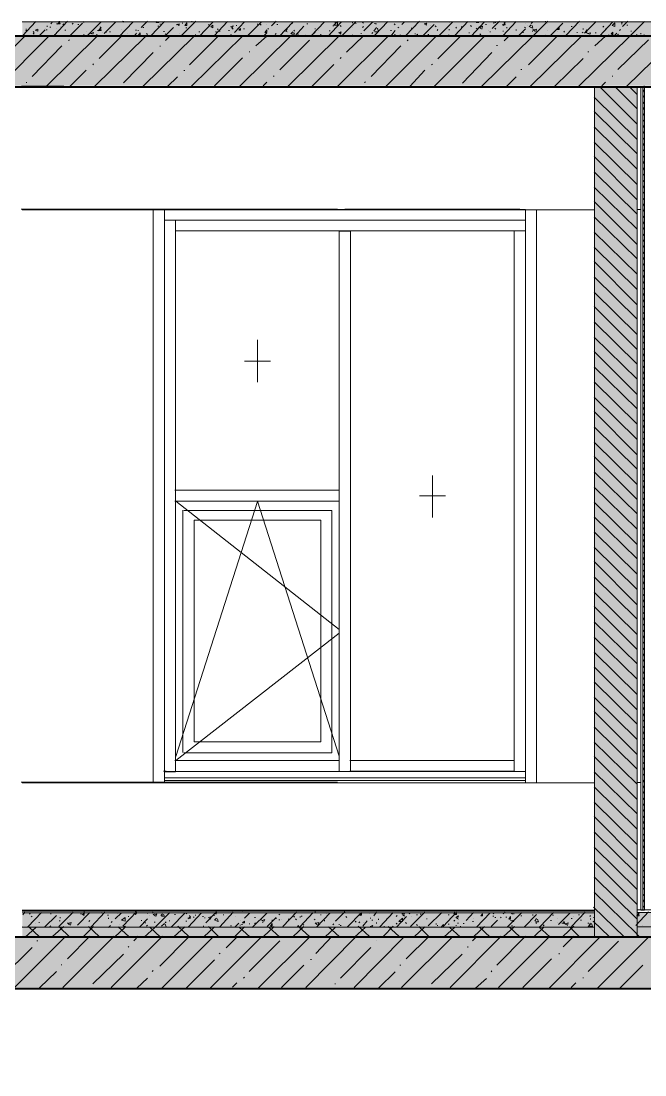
# Model space of a CAD drawing. Header units: millimetres. Extents: x -135211 to 49383, y -8033 to 228499.
# Drawn here: x -17697 to -14757, y 6062 to 11030 of the extents above; entities that cross this region are included whole.
import ezdxf

# ---------------------------------------------------------------- set-up
doc = ezdxf.new("R2010")
doc.units = ezdxf.units.MM
doc.layers.add('PDF _Геометрия', color=7, linetype='Continuous', true_color=0x1d1d1d)
doc.layers.add('PDF _Сплошная заливка', color=7, linetype='Continuous', true_color=0xffffff)

msp = doc.modelspace()

# ---------------------------------------------------------------- hatches: boundary and pattern name
at = {"layer": 'PDF _Сплошная заливка', "transparency": 33554559}
h = msp.add_hatch(color=256, dxfattribs=at)
h.paths.add_polyline_path([(-93497.2, 10725.5), (-93497.2, 10959.8), (-103545.3, 10959.8), (-103545.3, 10725.5)])
h.paths.add_polyline_path([(-5796.5, 10725.5), (-5796.5, 10959.8), (-26352.2, 10959.8), (-26352.2, 10725.5)])
h.paths.add_polyline_path([(-26398.8, 10725.5), (-26398.8, 10959.8), (-26648.6, 10959.8), (-26648.6, 10725.5)])
h.paths.add_polyline_path([(-77398.8, 10725.5), (-77398.8, 10959.8), (-79968.3, 10959.8), (-79968.3, 10725.5)])
h = msp.add_hatch(color=256, dxfattribs=at)
h.paths.add_polyline_path([(-90915, 6475.5), (-90915, 6713.8), (-103545.3, 6713.8), (-103545.3, 6475.5)])
h.paths.add_polyline_path([(-5796.5, 6475.5), (-5796.5, 6713.8), (-26352.2, 6713.8), (-26352.2, 6475.5)])
h.paths.add_polyline_path([(-26398.8, 6475.5), (-26398.8, 6713.8), (-50899.8, 6713.8), (-50899.8, 6475.5)])
h.paths.add_polyline_path([(-50950.6, 6475.5), (-50950.6, 6713.8), (-77648.6, 6713.8), (-77648.6, 6475.5)])
h.paths.add_polyline_path([(-79718.6, 6475.5), (-79718.6, 6713.8), (-80167.3, 6713.8), (-80167.3, 6475.5)])
h.paths.add_polyline_path([(-80366.2, 6475.5), (-80366.2, 6713.8), (-82698.6, 6713.8), (-82698.6, 6475.5)])
h.paths.add_polyline_path([(-82897.6, 6475.5), (-82897.6, 6713.8), (-83397.1, 6713.8), (-83397.1, 6475.5)])

# ---------------------------------------------------------------- linework, layer by layer
at = {"layer": 'PDF _Геометрия', "color": 7, "lineweight": 9}
for points in [[(-17691.7, 10958.2), (-8844.4, 10958.2), (-8844.4, 14920.6), (-11841.3, 14920.6)], [(-8844.4, 11025.9), (-17691.7, 11025.9)], [(-17495.6, 10722.5), (-17694.4, 10722.5)], [(-17691.4, 10720.8), (-14995, 10720.8), (-14995, 6711.8), (-17691.4, 6711.8)], [(-14996.6, 6712.7), (-14793.2, 6712.7), (-14793.2, 10721.6), (-14996.6, 10721.6)], [(-12046.9, 10722.2), (-12046.9, 6713.4), (-14794.2, 6713.4)], [(-14775.7, 10721.3), (-14792.4, 10721.3), (-14775.7, 10721.3), (-14775.7, 6839.3)], [(-14775.6, 6839.2), (-14766.9, 6839.2), (-14766.9, 10721.1), (-14775.6, 10721.1)], [(-14766.8, 6839), (-14758.1, 6839), (-14758.1, 10720.9), (-14766.8, 10720.9)], [(-14758.1, 10723.3), (-14762.5, 10723.3), (-14758.1, 10723.3), (-14758.1, 6841.4)], [(-17696.4, 7443), (-17074.5, 7443), (-17074.5, 10143.8), (-17696.4, 10143.8)], [(-17691.4, 10140.9), (-14995, 10140.9), (-15266.2, 10140.9)], [(-17073.7, 10143.3), (-16205.8, 10143.3)], [(-17072.4, 7441.9), (-17021.8, 7441.9), (-17021.8, 7518.1), (-17021.8, 8792.3), (-17021.8, 10066.5), (-17021.8, 10091.9), (-17021.8, 10142.7), (-17072.4, 10142.7)], [(-17021.8, 10142.7), (-17021.8, 10066.5), (-17021.8, 8792.3), (-17021.8, 7492.7)], [(-16995.5, 10142.2), (-17021.2, 10142.2)], [(-16170.7, 10142.6), (-16996.5, 10142.6)], [(-15346, 10143), (-16171.7, 10143)], [(-15345, 10142.5), (-15319.6, 10142.5), (-15319.6, 10091.7), (-15345, 10091.7)], [(-15319.6, 7441.7), (-15319.6, 7517.9), (-15319.6, 8792.1), (-15319.6, 10066.3), (-15319.6, 10142.5)], [(-15267, 10141.5), (-15267, 7440.6)], [(-16995.5, 10091.4), (-17021.2, 10091.4)], [(-16969.2, 10040.1), (-16969.2, 10090.9), (-17019.8, 10090.9)], [(-16969.2, 10090.9), (-16969.2, 10065.5), (-16969.2, 8791.3), (-16969.2, 7491.6), (-17019.8, 7491.6)], [(-16996.5, 10091.8), (-16170.7, 10091.8), (-16970.6, 10091.8)], [(-15346, 10092.2), (-16171.7, 10092.2)], [(-16170.2, 10091.7), (-15319.6, 10091.7), (-15319.6, 10040.9), (-16170.2, 10040.9)], [(-15370.3, 10040.9), (-15319.6, 10040.9), (-15319.6, 8792.1), (-15319.6, 7492.5), (-17021.4, 7492.5)], [(-16197.1, 10041.5), (-16197.1, 8792.8), (-16197.1, 7493.1), (-16197.1, 7544), (-16971.6, 7544)], [(-16170.7, 10041), (-16970.6, 10041)], [(-16195.4, 10040.5), (-16144.4, 10040.5), (-16144.4, 8791.6), (-16144.4, 7492), (-16144.4, 7542.9)], [(-16147.3, 7544.4), (-15372.3, 7544.4), (-15372.3, 7493.6), (-16147.3, 7493.6), (-15372.3, 7493.6), (-15372.3, 8793.1), (-15372.3, 10041.9)], [(-16583.1, 9527.4), (-16583.1, 9328.4)], [(-16521.7, 9426.9), (-16644.1, 9426.9)], [(-15758.4, 8888.6), (-15758.4, 8689.6)], [(-16971.6, 8818.2), (-16197.1, 8818.2), (-16197.1, 8767.3), (-16971.6, 8767.3)], [(-16969.2, 8765.9), (-16969.2, 8816.7)], [(-16583.1, 8765.4), (-16968, 7563.1)], [(-16967.3, 8767.3), (-16197.1, 8162)], [(-16197.1, 7565.1), (-16582.5, 8767.3)], [(-15696.9, 8792.4), (-15819.5, 8792.4)], [(-16967.3, 7544), (-16197.1, 8145)], [(-16977.7, 7491.6), (-16969.2, 7491.6), (-16969.2, 7542.5)], [(-17013, 7495), (-17025.9, 7495)], [(-16188.3, 7493), (-16196.9, 7493)], [(-16195.4, 7492), (-16144.4, 7492), (-16157.3, 7492)], [(-15363.5, 7493.4), (-15372.2, 7493.4)], [(-15370.3, 7492.5), (-15319.6, 7492.5), (-15332.7, 7492.5)], [(-15266.2, 7440), (-14995, 7440), (-17691.4, 7440)], [(-16205.8, 7442.5), (-17073.7, 7442.5)], [(-15319.6, 7450.1), (-17021.4, 7450.1)], [(-14995, 6711.8), (-14995, 6758.4), (-14995, 6826.1), (-14995, 6834.6), (-14995, 6838.9), (-17691.4, 6838.9)], [(-14995, 6834.6), (-17691.4, 6834.6)], [(-14995, 6826.1), (-17691.4, 6826.1)], [(-12046.9, 6713.4), (-12046.9, 6759.9), (-12046.9, 6827.6), (-12046.9, 6840.3), (-14794.2, 6840.3)], [(-12046.9, 6827.6), (-14794.2, 6827.6)], [(-14793.2, 6839.6), (-14793.2, 6827), (-14793.2, 6759.2), (-14793.2, 6712.7)], [(-14995, 6758.4), (-17691.4, 6758.4)], [(-12046.9, 6759.9), (-14794.2, 6759.9)], [(-14793.2, 6471.4), (-17494.2, 6471.4)]]:
    msp.add_lwpolyline(points, dxfattribs=at)
at = {"layer": 'PDF _Геометрия', "lineweight": 9}
for points in [[(-17541.3, 10961.6), (-17478.1, 11029.3)], [(-17530.2, 11017.3), (-17513.2, 11017.3), (-17517.4, 11030)], [(-17219.1, 11028.9), (-17214.8, 11024.7), (-17214.8, 11028.9)], [(-17130.7, 10999.4), (-17100.8, 11029)], [(-17061.2, 11023.9), (-17056.9, 11028.2)], [(-16951.6, 11028.5), (-16951.6, 11028.5)], [(-16940.5, 10961.6), (-16872.7, 11029.3)], [(-16787.1, 10961), (-16723.5, 11028.7)], [(-16516.9, 11007.9), (-16495.4, 11029)], [(-16185.6, 10961), (-16118.1, 11028.7)], [(-16032.2, 10960.4), (-15968.9, 11028.2)], [(-15883.1, 10962.2), (-15819.8, 11029.9)], [(-15740.8, 11028.4), (-15740.8, 11028.4)], [(-15476.4, 10995.8), (-15442.5, 11029.6)], [(-15427.1, 10960.4), (-15363.5, 11028.1)], [(-15282.4, 10962.2), (-15214.4, 11029.9)], [(-15129, 10961.6), (-15065.2, 11029.3)], [(-14862.5, 11004.2), (-14837.1, 11029.6)], [(-14825.7, 10960.4), (-14758.1, 11028.1)], [(-17691, 10959.8), (-17627.2, 11027.5)], [(-17675.3, 10992.1), (-17671.1, 10992.1)], [(-17675.3, 10983.7), (-17671.1, 10987.9), (-17671.1, 10983.7)], [(-17640.2, 10981.2), (-17636, 10976.9)], [(-17613.1, 10958.9), (-17583.4, 10988.5)], [(-17583.4, 10997), (-17583.4, 10997)], [(-17578.8, 10988.4), (-17574.6, 10988.4)], [(-17574.6, 11003.5), (-17574.6, 11007.7)], [(-17561.3, 11000.8), (-17557, 11000.8)], [(-17556.8, 11017.5), (-17548.3, 11026)], [(-17530.7, 10996), (-17530.7, 10996)], [(-17525.9, 11015), (-17513.2, 11027.7)], [(-17513.2, 11004.1), (-17513.2, 11004.1)], [(-17499.9, 11012.8), (-17495.6, 11017)], [(-17491.1, 10987.2), (-17486.8, 10987.2)], [(-17466.8, 10960.2), (-17407.9, 11019.5)], [(-17456, 11016.1), (-17451.7, 11020.4)], [(-17429.7, 11013.2), (-17425.4, 11013.2)], [(-17403.4, 11023.5), (-17399.1, 11027.8)], [(-17390.3, 10981), (-17390.3, 10981)], [(-17387.7, 10958.5), (-17320.1, 11026.3)], [(-17337.2, 10986.3), (-17320.1, 10986.3), (-17324.4, 11003.2)], [(-17332.9, 10983.9), (-17320.1, 11000.8)], [(-17304.7, 10972.2), (-17249.9, 11027.2)], [(-17280.5, 10979.3), (-17276.3, 10979.3)], [(-17234.3, 10957.9), (-17171, 11025.7)], [(-17223.6, 10990.9), (-17223.6, 10990.9)], [(-17157.7, 10987.2), (-17153.4, 10987.2)], [(-17144.6, 10983.3), (-17144.6, 10987.6)], [(-17131.4, 11001.7), (-17127.1, 11001.7)], [(-17122.6, 10999.8), (-17118.3, 10999.8)], [(-17085.3, 10959.8), (-17021.8, 11027.5)], [(-17061, 11023.8), (-17048.1, 11023.8), (-17048.1, 11028)], [(-17052.4, 11006.8), (-17048.1, 11006.8)], [(-17043.6, 11015.1), (-17039.4, 11015.1)], [(-17026.1, 10980.9), (-17021.8, 10980.9)], [(-17015.7, 10961.3), (-16977.9, 10999.4)], [(-16964.7, 11011.7), (-16960.4, 11015.9)], [(-16942.8, 11025.9), (-16942.8, 11025.9)], [(-16938.3, 11019.7), (-16934.1, 11019.7)], [(-16920.8, 10998.2), (-16916.5, 10998.2)], [(-16894.5, 11027.3), (-16890.2, 11027.3)], [(-16859.4, 10980), (-16855.1, 10980)], [(-16857.3, 10957.7), (-16793.7, 11025.4)], [(-16815.5, 11013), (-16811.2, 11013)], [(-16780.4, 10979), (-16776.1, 10979)], [(-16771.6, 10989.2), (-16767.4, 10993.4)], [(-16762.9, 10982.8), (-16758.6, 10982.8)], [(-16719, 10986.2), (-16714.7, 10986.2)], [(-16710, 11002.8), (-16697.2, 11007), (-16701.5, 10994.3)], [(-16705.8, 11000.5), (-16697.2, 10992)], [(-16691, 10976.4), (-16644.5, 11027.2)], [(-16683.9, 11009), (-16679.6, 11009)], [(-16666.4, 10991.3), (-16662.1, 10991.3)], [(-16648.8, 10993.3), (-16644.5, 10993.3)], [(-16633.5, 10957.9), (-16565.6, 11025.7)], [(-16583.1, 11013.3), (-16583.1, 11017.6)], [(-16569.9, 11015.3), (-16565.6, 11011.1)], [(-16539.2, 11012.9), (-16539.2, 11012.9)], [(-16534.8, 10991.6), (-16530.5, 10995.8)], [(-16490.9, 11013.8), (-16486.6, 11013.8)], [(-16480.2, 10957.4), (-16416.4, 11025.1)], [(-16455.6, 10985.6), (-16442.7, 10994.1), (-16447, 10981.4)], [(-16451.3, 10983.2), (-16442.7, 10979)], [(-16425, 10970.6), (-16416.4, 10979)], [(-16420.7, 11020.9), (-16416.4, 11020.9)], [(-16411.9, 10983.1), (-16407.6, 10987.3)], [(-16406.1, 10958.7), (-16363.8, 11005.3)], [(-16350.5, 11017.6), (-16346.2, 11017.6)], [(-16331.1, 10959.2), (-16267.2, 11026.9)], [(-16311.1, 10991.5), (-16311.1, 10995.7)], [(-16293.6, 10987.4), (-16293.6, 10987.4)], [(-16251.5, 10957.6), (-16188.3, 11025.4)], [(-16245.2, 10984.1), (-16240.9, 10984.1)], [(-16227.7, 11007.3), (-16223.4, 11007.3)], [(-16218.9, 11024), (-16214.6, 11024)], [(-16201.2, 10975), (-16188.3, 10979.3), (-16192.6, 10970.8)], [(-16192.6, 11008.9), (-16188.3, 11004.7)], [(-16135.6, 11020.6), (-16135.6, 11024.8)], [(-16135.6, 10999.4), (-16135.6, 10999.4)], [(-16122.4, 11022.1), (-16118.1, 11017.9)], [(-16087.3, 11023.8), (-16083, 11019.5)], [(-16087.3, 11000.3), (-16083, 11004.5)], [(-16081.5, 10984.8), (-16039.1, 11027.1), (-16039.1, 11022.9), (-16043.4, 11027.1)], [(-16034.5, 10982.6), (-16021.6, 10999.5)], [(-16030.3, 11020.8), (-16030.3, 11016.7)], [(-16030.1, 10980.1), (-16012.8, 10980.1), (-16017.1, 10997)], [(-16025.9, 11016.5), (-16021.6, 11016.5)], [(-15955.7, 10985.5), (-15951.4, 10985.5)], [(-15954.7, 10959.7), (-15933.8, 10985.1)], [(-15938.1, 11017.1), (-15933.8, 11012.9)], [(-15920.6, 10997.5), (-15916.3, 11001.7)], [(-15902.9, 11013.9), (-15890, 11026.6)], [(-15859.2, 10996.3), (-15854.9, 10996.3)], [(-15837.3, 11011), (-15837.3, 11006.7)], [(-15804.3, 10958.5), (-15749.6, 11013.5)], [(-15797.6, 11016.5), (-15784.7, 11020.8), (-15789, 11012.3)], [(-15793.3, 11014.2), (-15784.7, 11010)], [(-15767.1, 11009.6), (-15767.1, 11009.6)], [(-15745.1, 11007.2), (-15740.8, 11003)], [(-15736.4, 10985.9), (-15732, 10990.1)], [(-15729.6, 10959.2), (-15661.8, 11026.9)], [(-15692.5, 10995.9), (-15688.2, 10995.9)], [(-15679.4, 11023), (-15679.4, 11023)], [(-15679.4, 10991.4), (-15679.4, 10987.2)], [(-15650.8, 10964.4), (-15591.6, 11027.9)], [(-15648.6, 11001.2), (-15644.3, 10996.9)], [(-15622.3, 11003), (-15618, 11003)], [(-15578.4, 11008.7), (-15574.1, 11004.5)], [(-15576.2, 10958.6), (-15512.7, 11026.3)], [(-15552.1, 11022.7), (-15547.8, 11027)], [(-15552.1, 10997.3), (-15547.8, 10993.2)], [(-15552, 11022.6), (-15539, 11022.6), (-15543.3, 11026.8)], [(-15538.9, 11003.6), (-15530.2, 10995.1)], [(-15534.4, 11001.1), (-15521.5, 11005.3), (-15525.8, 10992.6)], [(-15508.2, 11013.4), (-15503.9, 11013.4)], [(-15495.1, 10987.9), (-15495.1, 10987.9)], [(-15486.4, 10977.4), (-15486.4, 10981.6)], [(-15468.8, 11023.6), (-15468.8, 11019.3)], [(-15464.4, 11023.4), (-15460, 11023.4)], [(-15464.4, 10996.1), (-15460, 10991.9)], [(-15429.2, 11012.2), (-15416.2, 11012.2), (-15420.5, 11024.9)], [(-15424.9, 10984.6), (-15424.9, 10980.4)], [(-15424.8, 11009.8), (-15416.2, 11022.6)], [(-15407.4, 10997), (-15407.4, 11001.2)], [(-15363.5, 10990), (-15363.5, 10985.7)], [(-15353.6, 10959.5), (-15319.6, 10993.4)], [(-15324, 11001.9), (-15319.6, 10997.6)], [(-15319.6, 11016.9), (-15319.6, 11016.9)], [(-15310.9, 11008.2), (-15310.9, 11008.2)], [(-15302, 11003.7), (-15293.3, 11012.2)], [(-15297.6, 11001.2), (-15284.6, 10997), (-15288.9, 11009.6)], [(-15293.2, 11018.1), (-15284.6, 11026.6)], [(-15288.9, 10982.4), (-15284.6, 10982.4)], [(-15284.5, 10990.6), (-15275.8, 10982.2)], [(-15280, 10988.2), (-15267, 10992.4), (-15271.3, 10979.7)], [(-15271.3, 10986.2), (-15267, 10986.2)], [(-15227.5, 11027.7), (-15223.1, 11027.7)], [(-15214.4, 11016.7), (-15214.4, 11016.7)], [(-15214.4, 10987.1), (-15214.4, 10987.1)], [(-15203.6, 10960.8), (-15144.2, 11020.1)], [(-15170.5, 10980.2), (-15170.5, 10980.2)], [(-15139.7, 10977.6), (-15135.4, 10981.8)], [(-15104.6, 11004.2), (-15100.3, 11004.2)], [(-15065.2, 11012.4), (-15065.2, 11012.4)], [(-15047.7, 10990.9), (-15047.7, 10995.2)], [(-15041.4, 10972.8), (-14986.2, 11027.9)], [(-14995, 11019.6), (-14995, 11019.6)], [(-14970.4, 10958.6), (-14907.3, 11026.3)], [(-14955.5, 11001.7), (-14951.1, 11006)], [(-14942.4, 10993.1), (-14942.4, 10988.9)], [(-14876.5, 10985.6), (-14872.2, 10989.9)], [(-14867.8, 11025.5), (-14863.4, 11021.2), (-14863.4, 11025.5)], [(-14867.8, 11015.1), (-14863.4, 11019.3)], [(-14841.4, 11010.4), (-14837.1, 11010.4)], [(-14823.9, 10982.7), (-14819.5, 10982.7)], [(-17802.8, 10721.5), (-17565.8, 10958.6)], [(-17756.4, 10882.3), (-17679.9, 10958.4)], [(-17640.2, 10972.6), (-17636, 10968.4)], [(-17578.7, 10721.8), (-17337.7, 10958.8)], [(-17539.5, 10966.5), (-17539.5, 10962.3)], [(-17473.5, 10937.9), (-17469.3, 10942.1)], [(-17447.2, 10962.7), (-17443, 10958.5)], [(-17403.4, 10961.9), (-17399.1, 10966.1)], [(-17381.5, 10959.7), (-17381.5, 10959.7)], [(-17372.5, 10974.4), (-17364, 10970.2)], [(-17368, 10971.9), (-17355.2, 10976.1), (-17359.5, 10967.6)], [(-17351, 10722), (-17109.6, 10959.1)], [(-17341.9, 10967.3), (-17337.7, 10967.3)], [(-17329.6, 10853.1), (-17223.6, 10959)], [(-17311.4, 10975.3), (-17311.4, 10975.3)], [(-17298.1, 10977.3), (-17293.8, 10977.3)], [(-17197.3, 10971.1), (-17197.3, 10971.1)], [(-17162, 10960), (-17153.4, 10972.6)], [(-17144.4, 10962), (-17135.9, 10974.7), (-17135.9, 10962)], [(-17127.1, 10963.6), (-17127.1, 10959.4)], [(-17122.6, 10722.3), (-16881.4, 10959.3)], [(-17105.1, 10971.6), (-17100.8, 10967.4)], [(-17105.1, 10958.9), (-17100.8, 10963.1), (-17100.8, 10958.9)], [(-17017.3, 10970.4), (-17013, 10966.2)], [(-17016.9, 10938), (-16995.5, 10959.2)], [(-16951.6, 10969.2), (-16951.6, 10969.2)], [(-16916.5, 10964.3), (-16916.5, 10960.1)], [(-16903.1, 10824), (-16767.4, 10959.5)], [(-16894.3, 10722.5), (-16653.3, 10959.7)], [(-16876.9, 10965.8), (-16872.7, 10965.8)], [(-16710.2, 10964.9), (-16705.9, 10964.9)], [(-16666.6, 10722.8), (-16425.2, 10959.9)], [(-16590.1, 10913.2), (-16539.2, 10959.7)], [(-16556.4, 10957.4), (-16539.2, 10974.3)], [(-16499.7, 10967.4), (-16495.4, 10971.6)], [(-16477.3, 10799.7), (-16337.4, 10939.3)], [(-16438.3, 10723.1), (-16197.1, 10960.2)], [(-16420.5, 10968), (-16407.6, 10968), (-16411.9, 10976.5)], [(-16394.4, 10967.7), (-16390.1, 10967.7)], [(-16355, 10967), (-16355, 10967)], [(-16315.4, 10972.7), (-16311.1, 10977)], [(-16289.1, 10959.5), (-16284.8, 10968), (-16284.8, 10959.5)], [(-16206.3, 10721), (-15968.9, 10958)], [(-16196.9, 10972.7), (-16188.3, 10968.4)], [(-16163.5, 10884.1), (-16083, 10960.3)], [(-16135.6, 10961.3), (-16135.6, 10965.5)], [(-16096.1, 10970.8), (-16091.8, 10970.8)], [(-16043.4, 10972.2), (-16039.1, 10976.3)], [(-15977.9, 10721.3), (-15740.8, 10958.4)], [(-15938.1, 10962.1), (-15933.8, 10966.3), (-15933.8, 10962.1)], [(-15911.8, 10963.5), (-15907.5, 10963.5)], [(-15876.7, 10937.4), (-15872.4, 10941.6)], [(-15841.6, 10970.6), (-15837.3, 10970.6)], [(-15832.9, 10960), (-15828.5, 10968.5), (-15828.5, 10960)], [(-15780.2, 10967.5), (-15775.9, 10967.5)], [(-15749.5, 10721.5), (-15512.7, 10958.6)], [(-15732.8, 10852.7), (-15626.7, 10958.5)], [(-15683.7, 10963.7), (-15679.4, 10963.7)], [(-15587.2, 10974.5), (-15582.9, 10974.5)], [(-15534.6, 10969.7), (-15530.2, 10965.5)], [(-15526.2, 10721.8), (-15284.6, 10958.9)], [(-15499.5, 10958.3), (-15495.1, 10962.4)], [(-15419.6, 10937.6), (-15398.6, 10958.7)], [(-15332.8, 10976.6), (-15328.4, 10976.6)], [(-15305.9, 10823.5), (-15170.5, 10959)], [(-15297.8, 10722), (-15056.4, 10959.1)], [(-15223.1, 10966.1), (-15223.1, 10966.1)], [(-15078.3, 10976.4), (-15074, 10976.4)], [(-15069.4, 10722.3), (-14828.3, 10959.4)], [(-15052, 10978.2), (-15047.7, 10974)], [(-15030, 10973.5), (-15021.3, 10969.2)], [(-15025.6, 10971), (-15012.6, 10975.2), (-15016.9, 10966.7)], [(-14993.2, 10912.7), (-14942.4, 10959.2)], [(-14990.6, 10975.1), (-14986.2, 10975.1)], [(-14929.2, 10963.2), (-14924.8, 10963.2)], [(-14902.1, 10960.5), (-14889.7, 10973.2)], [(-14885.3, 10966.5), (-14880.9, 10966.5)], [(-14884.5, 10801.5), (-14740.6, 10941.2)], [(-14880.9, 10970.7), (-14880.9, 10970.7)], [(-14841.8, 10722.6), (-14600.2, 10959.6)], [(-14797.6, 10965.3), (-14793.2, 10965.3)], [(-14780, 10958.4), (-14775.7, 10962.6), (-14775.7, 10958.4)], [(-14775.7, 10969.1), (-14775.7, 10973.4)], [(-14766.8, 10960.4), (-14758.1, 10964.6), (-14762.5, 10960.4)], [(-17644.2, 10769.3), (-17504.4, 10913.1)], [(-17214.1, 10738.3), (-17074.5, 10882.2)], [(-17043.6, 10911.2), (-17039.4, 10911.2)], [(-16622.5, 10885.1), (-16618.2, 10885.1)], [(-16047.1, 10768.7), (-15907.5, 10912.7)], [(-15617, 10737.8), (-15477.6, 10881.7)], [(-15455.6, 10915.5), (-15451.3, 10915.5)], [(-15025.7, 10884.6), (-15021.3, 10884.6)], [(-16784.9, 10724.9), (-16653.3, 10856.2)], [(-16192.6, 10854.1), (-16188.3, 10858.4)], [(-15183.2, 10721.9), (-15047.7, 10853.1)], [(-17466.4, 10722.8), (-17390.3, 10799)], [(-17359.5, 10823.7), (-17355.2, 10828)], [(-16929.6, 10797), (-16925.3, 10797)], [(-16325.3, 10723.6), (-16223.4, 10825.2)], [(-15865.5, 10722.3), (-15793.4, 10798.5)], [(-15762.7, 10823.2), (-15758.4, 10827.4)], [(-15341.5, 10801.4), (-15337.2, 10801.4)], [(-17671.1, 10738.2), (-17671.1, 10742.3)], [(-17006.8, 10721.5), (-16960.4, 10768)], [(-16556.4, 10725), (-16539.2, 10742)], [(-16508.4, 10771), (-16504.1, 10771)], [(-16078.5, 10740), (-16074.2, 10744.2)], [(-15409.8, 10721), (-15363.5, 10767.6)], [(-14959.1, 10724.5), (-14942.4, 10741.4)], [(-14911.6, 10770.4), (-14907.3, 10770.4)], [(-14793.2, 10543.8), (-14971.2, 10721.6)], [(-14793.2, 10615.8), (-14899.3, 10721.6)], [(-14793.2, 10683.5), (-14831, 10721.6)], [(-14793.2, 10471.8), (-14996.6, 10670.8)], [(-14793.2, 10404.1), (-14996.6, 10603.1)], [(-14793.2, 10332.1), (-14996.6, 10531.1)], [(-14793.2, 10260.2), (-14996.6, 10459.1)], [(-14793.2, 10188.2), (-14996.6, 10391.4)], [(-14793.2, 10120.5), (-14996.6, 10319.4)], [(-14793.2, 10048.5), (-14996.6, 10247.5)], [(-14793.2, 9976.5), (-14996.6, 10179.7)], [(-14793.2, 9908.8), (-14996.6, 10107.8)], [(-14793.2, 9836.8), (-14996.6, 10035.8)], [(-14793.2, 9764.9), (-14996.6, 9963.9)], [(-14793.2, 9692.9), (-14996.6, 9896.1)], [(-14793.2, 9625.2), (-14996.6, 9824.2)], [(-14793.2, 9553.2), (-14996.6, 9752.2)], [(-14793.2, 9481.2), (-14996.6, 9684.5)], [(-14793.2, 9413.5), (-14996.6, 9612.5)], [(-14793.2, 9341.5), (-14996.6, 9540.5)], [(-14793.2, 9269.6), (-14996.6, 9472.8)], [(-14793.2, 9201.8), (-14996.6, 9400.8)], [(-14793.2, 9129.9), (-14996.6, 9328.9)], [(-14793.2, 9057.9), (-14996.6, 9256.9)], [(-14793.2, 8986), (-14996.6, 9189.2)], [(-14793.2, 8918.2), (-14996.6, 9117.2)], [(-14793.2, 8846.3), (-14996.6, 9045.2)], [(-14793.2, 8774.3), (-14996.6, 8977.5)], [(-14793.2, 8706.6), (-14996.6, 8905.5)], [(-14793.2, 8634.6), (-14996.6, 8833.6)], [(-14793.2, 8562.6), (-14996.6, 8761.6)], [(-14793.2, 8494.9), (-14996.6, 8693.9)], [(-14793.2, 8422.9), (-14996.6, 8621.9)], [(-14793.2, 8351), (-14996.6, 8550)], [(-14793.2, 8279), (-14996.6, 8482.2)], [(-14793.2, 8211.3), (-14996.6, 8410.3)], [(-14793.2, 8139.3), (-14996.6, 8338.3)], [(-14793.2, 8067.3), (-14996.6, 8270.6)], [(-14793.2, 7999.6), (-14996.6, 8198.6)], [(-14793.2, 7927.6), (-14996.6, 8126.6)], [(-14793.2, 7855.7), (-14996.6, 8054.7)], [(-14793.2, 7783.7), (-14996.6, 7986.9)], [(-14793.2, 7716), (-14996.6, 7915)], [(-14793.2, 7644), (-14996.6, 7843)], [(-14793.2, 7572.1), (-14996.6, 7775.3)], [(-14793.2, 7504.3), (-14996.6, 7703.3)], [(-14793.2, 7432.4), (-14996.6, 7631.3)], [(-14793.2, 7360.4), (-14996.6, 7563.6)], [(-14793.2, 7292.7), (-14996.6, 7491.6)], [(-14793.2, 7220.7), (-14996.6, 7419.7)], [(-14793.2, 7148.7), (-14996.6, 7347.7)], [(-14793.2, 7076.8), (-14996.6, 7280)], [(-14793.2, 7009), (-14996.6, 7208)], [(-14793.2, 6937.1), (-14996.6, 7136)], [(-14793.2, 6865.1), (-14996.6, 7068.3)], [(-14793.2, 6797.4), (-14996.6, 6996.3)], [(-14793.2, 6725.4), (-14996.6, 6924.4)], [(-17688.4, 6816.5), (-17679.9, 6829.2)], [(-17664.7, 6759.8), (-17600.9, 6827.6)], [(-17657.8, 6824.4), (-17653.5, 6820.2)], [(-17649, 6807.3), (-17644.8, 6811.6)], [(-17586.1, 6758.3), (-17530.7, 6813.4)], [(-17557, 6820.7), (-17557, 6825)], [(-17519.2, 6761.8), (-17451.7, 6829.5)], [(-17431.8, 6768.6), (-17372.8, 6827.9)], [(-17416.2, 6822.5), (-17399.1, 6818.3), (-17399.1, 6830.9)], [(-17407.6, 6817.4), (-17399.1, 6825.9)], [(-17403.4, 6817.4), (-17399.1, 6813.2)], [(-17365.9, 6761.2), (-17302.6, 6828.9)], [(-17320.1, 6829.3), (-17320.1, 6829.3)], [(-17289.3, 6815.8), (-17285, 6815.8)], [(-17253.5, 6797.7), (-17223.6, 6827.3)], [(-17241.2, 6823.4), (-17241.2, 6823.4)], [(-17216.8, 6763.1), (-17153.4, 6830.9)], [(-17192.8, 6809.6), (-17188.5, 6809.6)], [(-17166.2, 6822.4), (-17153.4, 6822.4), (-17157.7, 6830.9)], [(-17157.7, 6817.3), (-17153.4, 6825.8)], [(-17100.8, 6823), (-17100.8, 6827.2)], [(-17092, 6812.6), (-17092, 6812.6)], [(-17078.7, 6824.9), (-17074.5, 6829.2)], [(-17074.2, 6820.6), (-17065.7, 6812.1)], [(-17070, 6824.8), (-17065.7, 6824.8)], [(-17069.7, 6817.8), (-17056.9, 6822.1), (-17061.2, 6809.3)], [(-17063.2, 6759.8), (-16995.5, 6827.6)], [(-17039.1, 6813.9), (-17030.6, 6822.3)], [(-17034.6, 6811.2), (-17021.8, 6811.2), (-17026.1, 6819.6)], [(-17030.6, 6813.9), (-17030.6, 6809.6)], [(-16988.8, 6760.8), (-16925.3, 6824.4)], [(-16973.4, 6818.5), (-16969.2, 6818.5)], [(-16920.8, 6825.9), (-16916.5, 6821.7)], [(-16911.8, 6801), (-16899, 6801), (-16903.3, 6813.7)], [(-16909.9, 6759.3), (-16846.3, 6826.9)], [(-16907.5, 6798.5), (-16899, 6811.2)], [(-16885.7, 6806.5), (-16881.4, 6806.5)], [(-16876.9, 6814.8), (-16872.7, 6814.8)], [(-16841.8, 6809.9), (-16837.6, 6809.9)], [(-16826.9, 6779.7), (-16776.1, 6830.5)], [(-16815.3, 6803.2), (-16802.5, 6807.4), (-16806.7, 6798.9)], [(-16789.2, 6813.7), (-16784.9, 6813.7)], [(-16780.4, 6822.1), (-16776.1, 6822.1)], [(-16760.8, 6761.1), (-16697.2, 6828.9)], [(-16745.3, 6817.1), (-16741, 6817.1)], [(-16688.4, 6807.5), (-16688.4, 6807.5)], [(-16653.3, 6830.5), (-16653.3, 6830.5)], [(-16644, 6801.9), (-16618.2, 6827.2)], [(-16607.2, 6757.9), (-16539.2, 6825.6)], [(-16482.1, 6816.6), (-16477.8, 6820.9)], [(-16462.6, 6762.5), (-16398.9, 6830.2)], [(-16411.9, 6811), (-16407.6, 6806.7)], [(-16383.7, 6760.8), (-16319.9, 6828.6)], [(-16381.3, 6804.5), (-16381.3, 6808.7)], [(-16376.8, 6808.5), (-16372.5, 6812.7)], [(-16311.1, 6830.9), (-16311.1, 6826.7)], [(-16304.1, 6759.2), (-16240.9, 6827)], [(-16284.8, 6815.1), (-16284.8, 6819.4)], [(-16258.5, 6823.1), (-16258.5, 6823.1)], [(-16213.1, 6788.1), (-16170.7, 6830.5)], [(-16166.3, 6809.2), (-16162, 6804.9)], [(-16159.3, 6761.1), (-16091.8, 6828.8), (-16091.8, 6816.1), (-16104.7, 6816.1)], [(-16100.4, 6813.6), (-16091.8, 6826.3)], [(-16056.7, 6823.9), (-16056.7, 6823.9)], [(-16034.5, 6812.9), (-16021.6, 6829.9)], [(-16005.9, 6760.5), (-15942.6, 6828.2)], [(-15929.4, 6809.2), (-15925.1, 6813.5)], [(-15928, 6759.3), (-15881.2, 6810)], [(-15902.9, 6821.2), (-15890, 6825.4), (-15894.3, 6812.8)], [(-15898.6, 6818.7), (-15890, 6810.2)], [(-15868, 6822.4), (-15863.6, 6826.6)], [(-15861.2, 6762.4), (-15793.4, 6830.1)], [(-15854.9, 6809.5), (-15854.9, 6809.5)], [(-15832.9, 6817.4), (-15828.5, 6817.4)], [(-15815.3, 6819.6), (-15811, 6819.6)], [(-15777.9, 6765.1), (-15714.5, 6828.6)], [(-15707.8, 6761.9), (-15644.3, 6829.6)], [(-15683.7, 6817.6), (-15679.4, 6817.6)], [(-15657.4, 6821.3), (-15653.1, 6829.8)], [(-15652.9, 6818.6), (-15644.3, 6818.6), (-15644.3, 6827.1)], [(-15648.5, 6804), (-15635.5, 6812.5), (-15639.8, 6799.8)], [(-15599.2, 6789.8), (-15565.3, 6827.9)], [(-15549.9, 6758.6), (-15486.4, 6826.3)], [(-15473.1, 6826), (-15468.8, 6821.8)], [(-15473.1, 6811.5), (-15468.8, 6811.5)], [(-15438, 6802.4), (-15433.7, 6806.5)], [(-15424.8, 6821.4), (-15416.2, 6829.8)], [(-15411.7, 6806), (-15407.4, 6806)], [(-15405.2, 6760.5), (-15337.2, 6828.2)], [(-15385.4, 6824.9), (-15381.1, 6820.7)], [(-15376.6, 6822.3), (-15372.3, 6822.3)], [(-15341.5, 6813.1), (-15337.2, 6813.1)], [(-15326.3, 6759), (-15267, 6818.3)], [(-15284.6, 6818.7), (-15284.6, 6814.5)], [(-15251.8, 6759.9), (-15188, 6827.7)], [(-15192.4, 6814.9), (-15188, 6814.9)], [(-15164.1, 6771), (-15109.1, 6826.1)], [(-15102.7, 6761.8), (-15038.9, 6829.6)], [(-15091.5, 6808.7), (-15091.5, 6808.7)], [(-15069.5, 6817.4), (-15065.2, 6817.4)], [(-15016.9, 6809.6), (-15012.6, 6813.9)], [(-14854.6, 6713.9), (-14998.4, 6853.6)], [(-14800.2, 6767.4), (-14740.6, 6830.8)], [(-14796.8, 6812.4), (-14784.4, 6812.4), (-14788.8, 6829.3)], [(-14793.2, 6814.1), (-14784.4, 6826.8)], [(-14784.4, 6822.5), (-14784.4, 6822.5)], [(-17688.6, 6763.4), (-17688.6, 6763.4)], [(-17678.3, 6711.3), (-17627.2, 6757.9)], [(-17609.7, 6713.5), (-17660.7, 6760.1)], [(-17627.2, 6775.6), (-17627.2, 6775.6)], [(-17613.9, 6781.2), (-17609.7, 6781.2)], [(-17561.3, 6761.5), (-17557, 6765.7)], [(-17546.7, 6716.2), (-17495.6, 6762.7)], [(-17517.4, 6788.5), (-17513.2, 6788.5)], [(-17469.3, 6713), (-17516.1, 6759.6)], [(-17513.2, 6805.4), (-17513.2, 6801.1)], [(-17477.8, 6779.1), (-17469.3, 6770.6)], [(-17473.5, 6774.9), (-17469.3, 6779.1)], [(-17473.3, 6776.4), (-17460.5, 6780.6), (-17464.8, 6767.9)], [(-17469.3, 6796), (-17469.3, 6796)], [(-17402.1, 6715.7), (-17355.2, 6762.3)], [(-17399.1, 6803), (-17399.1, 6803)], [(-17328.9, 6715.2), (-17379.4, 6761.7)], [(-17377, 6785.5), (-17372.8, 6789.7)], [(-17285, 6798.9), (-17285, 6803.1)], [(-17284.8, 6758.1), (-17276.3, 6766.6)], [(-17271.8, 6781.6), (-17267.5, 6785.9)], [(-17256.6, 6712.6), (-17206.1, 6759.1), (-17206.1, 6763.4), (-17218.9, 6759.1)], [(-17188.5, 6714.8), (-17239.1, 6761.3)], [(-17232.4, 6772.4), (-17232.4, 6772.4)], [(-17138.5, 6759.5), (-17100.8, 6797.6)], [(-17131.4, 6789.7), (-17127.1, 6789.7)], [(-17116.3, 6712.2), (-17065.7, 6758.8)], [(-17113.8, 6779.1), (-17109.6, 6779.1)], [(-17105.1, 6763.7), (-17100.8, 6768)], [(-17039.4, 6711.6), (-17090, 6758.2)], [(-17070, 6782.4), (-17065.7, 6782.4)], [(-17034.6, 6762.9), (-17021.8, 6775.6)], [(-17017.3, 6779.6), (-17013, 6783.9)], [(-17013, 6760.2), (-17017.3, 6772.9)], [(-16999.8, 6789.5), (-16995.5, 6789.5)], [(-16975.9, 6714.3), (-16925.3, 6760.8)], [(-16907.8, 6716.5), (-16958.4, 6763)], [(-16920.8, 6787.8), (-16916.5, 6787.8)], [(-16837.6, 6761.5), (-16837.6, 6765.8)], [(-16835.6, 6713.9), (-16784.9, 6760.5)], [(-16833.1, 6803.7), (-16828.8, 6803.7)], [(-16767.4, 6716.1), (-16813.8, 6762.6)], [(-16811, 6800.6), (-16802.5, 6796.4)], [(-16784.7, 6792.5), (-16776.1, 6800.9)], [(-16780.2, 6789.7), (-16767.4, 6785.5), (-16771.6, 6798.2)], [(-16710.2, 6765.6), (-16705.9, 6765.6)], [(-16691, 6713.5), (-16644.5, 6760.1)], [(-16688, 6760.6), (-16670.9, 6777.5)], [(-16618.2, 6712.9), (-16669, 6759.5)], [(-16666.4, 6768.9), (-16662.1, 6768.9)], [(-16662.1, 6792.6), (-16662.1, 6792.6)], [(-16657.6, 6771.2), (-16653.3, 6771.2)], [(-16622.5, 6774.7), (-16618.2, 6774.7)], [(-16596.2, 6803.8), (-16591.9, 6803.8)], [(-16596.2, 6775.9), (-16591.9, 6780.1)], [(-16565.4, 6792.9), (-16556.8, 6788.6)], [(-16561.1, 6781.9), (-16556.8, 6781.9)], [(-16560.9, 6790.2), (-16548, 6794.4), (-16552.3, 6786)], [(-16555, 6715.6), (-16504.1, 6762.2)], [(-16537.6, 6762), (-16495.4, 6804.3)], [(-16477.8, 6712.5), (-16528.7, 6759.1)], [(-16512.9, 6793.7), (-16512.9, 6789.5)], [(-16495.4, 6801.8), (-16495.4, 6797.6)], [(-16482.1, 6792.9), (-16477.8, 6792.9)], [(-16469, 6795.3), (-16469, 6795.3)], [(-16438.2, 6796.3), (-16434, 6796.3)], [(-16414.7, 6715.2), (-16363.8, 6761.7)], [(-16403.2, 6798), (-16398.9, 6793.8)], [(-16394.4, 6762.3), (-16390.1, 6766.5), (-16390.1, 6762.3)], [(-16337.4, 6714.7), (-16388.3, 6761.2)], [(-16368.1, 6771.9), (-16363.8, 6767.7)], [(-16315.4, 6797), (-16311.1, 6792.8)], [(-16310.9, 6779.9), (-16302.3, 6771.4)], [(-16306.5, 6777.2), (-16293.6, 6781.4), (-16297.9, 6768.7)], [(-16267.2, 6791.9), (-16267.2, 6787.7)], [(-16265.6, 6712.1), (-16214.6, 6758.6)], [(-16197.1, 6714.2), (-16248, 6760.8)], [(-16227.7, 6769.8), (-16223.4, 6774)], [(-16214.6, 6790.8), (-16214.6, 6786.5)], [(-16197.1, 6769.3), (-16197.1, 6773.5)], [(-16192.6, 6766.6), (-16188.3, 6766.6)], [(-16125.2, 6711.7), (-16074.2, 6758.3)], [(-16122.4, 6787.1), (-16118.1, 6782.8)], [(-16056.7, 6716.3), (-16107.7, 6762.9)], [(-16104.8, 6779.9), (-16100.5, 6784.2)], [(-16086.3, 6763), (-16065.4, 6788.5)], [(-16083, 6782.1), (-16083, 6782.1)], [(-16052.2, 6800.8), (-16047.9, 6800.8)], [(-16052.1, 6762.5), (-16039.1, 6766.7), (-16043.4, 6762.5)], [(-16043.4, 6792.2), (-16039.1, 6792.2)], [(-16021.6, 6780.8), (-16021.6, 6776.6)], [(-16012.8, 6793.3), (-16012.8, 6797.5)], [(-15989.4, 6716.4), (-15942.6, 6763)], [(-15986.5, 6763.1), (-15986.5, 6758.9)], [(-15973.2, 6799.2), (-15968.9, 6799.2)], [(-15916.3, 6715.9), (-15967.4, 6762.5)], [(-15929.4, 6777.1), (-15925.1, 6772.9)], [(-15885.5, 6780.4), (-15881.2, 6776.2)], [(-15881.8, 6609.7), (-15775.9, 6715.5), (-15822.7, 6762.1)], [(-15844.6, 6713.4), (-15793.4, 6759.9)], [(-15832.9, 6770.9), (-15828.5, 6766.6)], [(-15832.9, 6758.2), (-15828.5, 6758.2)], [(-15784.7, 6800.3), (-15784.7, 6796.1)], [(-15740.8, 6771.6), (-15740.8, 6775.8)], [(-15736.4, 6767.1), (-15732, 6767.1)], [(-15718.7, 6758.1), (-15705.7, 6770.8), (-15705.7, 6758.1)], [(-15703.5, 6713), (-15653.1, 6759.5)], [(-15683.7, 6772.8), (-15679.4, 6772.8)], [(-15626.7, 6712.4), (-15677.2, 6759)], [(-15657.4, 6787.5), (-15653.1, 6791.6)], [(-15648.6, 6766.1), (-15644.3, 6766.1)], [(-15644.2, 6801.5), (-15635.5, 6797.2)], [(-15639.8, 6778.6), (-15635.5, 6778.6)], [(-15626.7, 6759), (-15626.7, 6763.2)], [(-15613.5, 6775.5), (-15609.2, 6775.5)], [(-15569.7, 6785.6), (-15565.3, 6785.6)], [(-15565.3, 6800.8), (-15565.3, 6800.8)], [(-15563.2, 6715.1), (-15512.7, 6761.6)], [(-15486.4, 6712), (-15536.9, 6758.6)], [(-15480.9, 6762.8), (-15451.3, 6792.5)], [(-15464.4, 6805.3), (-15460, 6805.3)], [(-15422.9, 6714.6), (-15372.3, 6761.2)], [(-15346, 6714.1), (-15396.6, 6760.7)], [(-15389.7, 6791.1), (-15381.1, 6786.8)], [(-15385.4, 6765.6), (-15381.1, 6765.6)], [(-15385.3, 6788.4), (-15372.3, 6792.6), (-15376.6, 6784.1)], [(-15372.3, 6763), (-15372.3, 6758.7)], [(-15293.3, 6779), (-15293.3, 6779)], [(-15278.2, 6714.2), (-15231.9, 6760.8)], [(-15275.7, 6787), (-15267, 6799.6)], [(-15271.3, 6784.3), (-15258.2, 6784.3), (-15262.6, 6797)], [(-15271.3, 6780.2), (-15267, 6775.9)], [(-15205.6, 6713.7), (-15256.3, 6760.3)], [(-15236.2, 6765), (-15231.9, 6769.3)], [(-15201.2, 6789.7), (-15196.8, 6789.7)], [(-15170.5, 6800.1), (-15170.5, 6800.1)], [(-15170.5, 6779), (-15170.5, 6779)], [(-15148.4, 6778.2), (-15135.4, 6778.2), (-15139.7, 6786.7)], [(-15144.1, 6775.8), (-15135.4, 6784.3)], [(-15142.2, 6716.3), (-15091.5, 6762.9)], [(-15135.3, 6778.1), (-15126.6, 6769.6)], [(-15130.9, 6775.4), (-15117.8, 6779.6), (-15122.2, 6766.9)], [(-15065.2, 6713.3), (-15111.6, 6759.9)], [(-15104.6, 6800.4), (-15100.3, 6800.4)], [(-15060.8, 6791.8), (-15056.4, 6791.8)], [(-15025.7, 6778.4), (-15021.3, 6778.4)], [(-15025.6, 6758.8), (-15012.6, 6771.5)], [(-15021.3, 6765.5), (-15012.6, 6778.2)], [(-15016.8, 6762.8), (-15003.8, 6762.8), (-15008.1, 6775.6)], [(-15012.6, 6795.1), (-15012.6, 6799.4)], [(-15003.8, 6786.5), (-15003.8, 6786.5)], [(-14924.8, 6715.4), (-15001, 6787.3)], [(-14999.4, 6805), (-14995, 6805)], [(-14766.9, 6765.4), (-14766.9, 6765.4)], [(-17728.2, 6474.6), (-17486.8, 6715.9)], [(-17499.9, 6475), (-17258.7, 6716.3)], [(-17478.7, 6610.3), (-17372.8, 6716.1)], [(-17272.2, 6475.2), (-17030.6, 6716.5)], [(-17166, 6695.2), (-17144.6, 6716.4)], [(-17043.3, 6575.9), (-16907.8, 6711.4)], [(-17035.1, 6470.2), (-16793.7, 6711.5)], [(-16806.7, 6470.5), (-16565.6, 6711.8)], [(-16730.4, 6660.9), (-16679.6, 6711.7)], [(-16579.1, 6470.8), (-16337.4, 6712.1)], [(-16355.1, 6473.8), (-16118.1, 6715.1)], [(-16308.2, 6634.5), (-16232.1, 6715)], [(-16126.8, 6474.1), (-15890, 6715.4)], [(-15903.4, 6474.4), (-15661.8, 6715.6)], [(-15675, 6474.6), (-15433.7, 6715.9)], [(-15568.7, 6694.6), (-15547.8, 6715.8)], [(-15454.9, 6580.6), (-15319.6, 6716)], [(-15446.7, 6474.9), (-15205.6, 6716.2)], [(-15210.2, 6470), (-14968.7, 6711.3)], [(-15142.2, 6665.5), (-15091.5, 6716.3)], [(-14995, 6714.4), (-14999.4, 6714.4)], [(-14995, 6711.8), (-14995, 6711.8)], [(-14981.9, 6470.3), (-14740.6, 6711.6)], [(-14784.4, 6715), (-14796.8, 6727.6)], [(-17788.7, 6519.5), (-17644.8, 6663.4)], [(-17622.7, 6695), (-17618.4, 6695)], [(-17192.8, 6664), (-17188.5, 6668.2)], [(-16621.8, 6550), (-16477.8, 6693.9)], [(-16191.6, 6518.9), (-16047.9, 6662.8)], [(-16021.6, 6694.5), (-16021.6, 6694.5)], [(-15591.6, 6663.4), (-15591.6, 6667.6)], [(-15024.7, 6549.4), (-14880.9, 6693.3)], [(-17358.6, 6492.6), (-17214.8, 6632.4)], [(-16762.9, 6632.9), (-16758.6, 6637.1)], [(-15762.2, 6492.1), (-15618, 6631.8)], [(-15332.2, 6474.7), (-15196.8, 6610.2)], [(-15161.7, 6632.3), (-15161.7, 6636.6)], [(-17508.6, 6580.9), (-17504.4, 6580.9)], [(-16920.6, 6470), (-16784.9, 6605.5)], [(-16469.9, 6473.9), (-16363.8, 6579.7)], [(-16333, 6606.1), (-16328.7, 6606.1)], [(-15911.8, 6580.2), (-15907.5, 6580.2)], [(-14873, 6473.3), (-14766.9, 6579.2)], [(-17610.9, 6473.1), (-17530.7, 6549.3)], [(-17151.4, 6471.7), (-17100.8, 6518.2)], [(-17078.7, 6549.8), (-17074.5, 6554.1)], [(-16648.8, 6518.8), (-16644.5, 6523)], [(-16010.1, 6472.4), (-15933.8, 6548.7)], [(-15554.5, 6471.1), (-15503.9, 6517.7)], [(-15481.9, 6549.2), (-15477.6, 6553.5)], [(-15047.7, 6518.2), (-15047.7, 6522.4)], [(-16701.1, 6475.5), (-16679.6, 6496.6)], [(-16218.9, 6492), (-16214.6, 6492)], [(-15103.8, 6474.9), (-15082.8, 6496)]]:
    msp.add_lwpolyline(points, dxfattribs=at)
for points in [[(-16205.8, 11011.1), (-16223.1, 11011.1), (-16205.8, 11028.1)], [(-17618.4, 10991.6), (-17618.4, 10983.2), (-17631.2, 10987.4)], [(-16951.6, 11017.7), (-16951.6, 11009.2), (-16960.2, 11013.4)], [(-16916.5, 11021.2), (-16916.5, 11008.5), (-16925.1, 11008.5)], [(-16793.7, 11010.8), (-16793.7, 10998.1), (-16802.3, 11002.4)], [(-16662.1, 10995.5), (-16662.1, 10987.1), (-16670.7, 10987.1)], [(-16539.2, 10989.4), (-16539.2, 10976.7), (-16547.8, 10976.7)], [(-15161.7, 10999.2), (-15161.7, 10990.8), (-15170.4, 10990.8)], [(-15030.1, 10988.3), (-15030.1, 10975.6), (-15038.8, 10975.6)], [(-14898.5, 11005), (-14910.8, 11009.2), (-14898.5, 11021.9)], [(-14907.3, 10977.8), (-14907.3, 10965.1), (-14916, 10969.4)], [(-15521.5, 6821.1), (-15521.5, 6812.6), (-15530.1, 6812.6)], [(-15389.8, 6809.9), (-15389.8, 6797.2), (-15398.5, 6797.2)], [(-17206.1, 6787.1), (-17223.2, 6791.3), (-17206.1, 6804)], [(-16644.5, 6788), (-16644.5, 6779.5), (-16653.1, 6779.5)], [(-16512.9, 6776.8), (-16512.9, 6764.1), (-16521.5, 6764.1)], [(-15898.7, 6785), (-15916, 6785), (-15898.7, 6802)]]:
    msp.add_lwpolyline(points, close=True, dxfattribs=at)
at = {"layer": 'PDF _Геометрия', "color": 7, "lineweight": 40}
for points in [[(-5545.4, 10959.7), (-26347.3, 10959.7)], [(-26094.2, 10720.5), (-7844.2, 10720.5), (-7844.2, 6711.5), (-26344.1, 6711.5)], [(-26094.2, 6470.2), (-7844.2, 6470.2), (-7844.2, 3337.5), (-26094.2, 3337.5)]]:
    msp.add_lwpolyline(points, dxfattribs=at)
at = {"layer": 'PDF _Геометрия', "color": 252, "lineweight": 9, "true_color": 0x878787}
for points in [[(-14766.8, 10695.6), (-14758.1, 10708.3)], [(-14766.8, 10670.1), (-14758.1, 10678.6)], [(-14766.8, 10640.5), (-14758.1, 10649)], [(-14766.8, 10610.9), (-14758.1, 10623.6)], [(-14766.8, 10585.5), (-14758.1, 10594)], [(-14766.8, 10555.9), (-14758.1, 10564.3)], [(-14766.8, 10526.2), (-14758.1, 10538.9)], [(-14766.8, 10500.8), (-14758.1, 10509.3)], [(-14766.8, 10471.2), (-14758.1, 10479.7)], [(-14766.8, 10441.6), (-14758.1, 10454.2)], [(-14766.8, 10416.1), (-14758.1, 10424.6)], [(-14766.8, 10386.5), (-14758.1, 10395)], [(-14766.8, 10356.8), (-14758.1, 10369.6)], [(-14766.8, 10327.3), (-14758.1, 10339.9)], [(-14766.8, 10301.8), (-14758.1, 10310.3)], [(-14766.8, 10272.2), (-14758.1, 10280.7)], [(-14766.8, 10242.6), (-14758.1, 10255.3)], [(-14766.8, 10217.2), (-14758.1, 10225.7)], [(-14766.8, 10187.5), (-14758.1, 10196)], [(-14766.8, 10157.9), (-14758.1, 10170.6)], [(-14766.8, 10132.5), (-14758.1, 10140.9)], [(-14766.8, 10102.9), (-14758.1, 10111.4)], [(-14766.8, 10073.2), (-14758.1, 10085.9)], [(-14766.8, 10047.9), (-14758.1, 10056.3)], [(-14766.8, 10018.2), (-14758.1, 10026.7)], [(-14766.8, 9988.6), (-14758.1, 10001.3)], [(-14766.8, 9963.2), (-14758.1, 9971.6)], [(-14766.8, 9933.6), (-14758.1, 9942)], [(-14766.8, 9903.9), (-14758.1, 9916.6)], [(-14766.8, 9878.5), (-14758.1, 9887)], [(-14766.8, 9848.9), (-14758.1, 9857.3)], [(-14766.8, 9819.2), (-14758.1, 9832)], [(-14766.8, 9793.8), (-14758.1, 9802.3)], [(-14766.8, 9764.2), (-14758.1, 9772.7)], [(-14766.8, 9734.6), (-14758.1, 9747.3)], [(-14766.8, 9704.9), (-14758.1, 9717.7)], [(-14766.8, 9679.6), (-14758.1, 9688)], [(-14766.8, 9649.9), (-14758.1, 9658.4)], [(-14766.8, 9620.3), (-14758.1, 9633)], [(-14766.8, 9594.8), (-14758.1, 9603.4)], [(-14766.8, 9565.3), (-14758.1, 9573.7)], [(-14766.8, 9535.6), (-14758.1, 9548.3)], [(-14766.8, 9510.2), (-14758.1, 9518.7)], [(-14766.8, 9480.6), (-14758.1, 9489)], [(-14766.8, 9451), (-14758.1, 9463.6)], [(-14766.8, 9425.5), (-14758.1, 9434)], [(-14766.8, 9395.9), (-14758.1, 9404.4)], [(-14766.8, 9366.3), (-14758.1, 9379)], [(-14766.8, 9340.9), (-14758.1, 9349.4)], [(-14766.8, 9311.2), (-14758.1, 9319.7)], [(-14766.8, 9281.6), (-14758.1, 9294.3)], [(-14766.8, 9256.2), (-14758.1, 9264.6)], [(-14766.8, 9226.6), (-14758.1, 9235.1)], [(-14766.8, 9196.9), (-14758.1, 9209.6)], [(-14766.8, 9171.6), (-14758.1, 9180)], [(-14766.8, 9141.9), (-14758.1, 9150.4)], [(-14766.8, 9112.3), (-14758.1, 9125)], [(-14766.8, 9086.9), (-14758.1, 9095.3)], [(-14766.8, 9057.2), (-14758.1, 9065.7)], [(-14766.8, 9027.6), (-14758.1, 9040.3)], [(-14766.8, 8997.9), (-14758.1, 9010.7)], [(-14766.8, 8972.6), (-14758.1, 8981)], [(-14766.8, 8942.9), (-14758.1, 8951.4)], [(-14766.8, 8913.3), (-14758.1, 8926)], [(-14766.8, 8887.9), (-14758.1, 8896.4)], [(-14766.8, 8858.3), (-14758.1, 8866.7)], [(-14766.8, 8828.6), (-14758.1, 8841.3)], [(-14766.8, 8803.3), (-14758.1, 8811.7)], [(-14766.8, 8773.6), (-14758.1, 8782)], [(-14766.8, 8744), (-14758.1, 8756.7)], [(-14766.8, 8718.5), (-14758.1, 8727)], [(-14766.8, 8689), (-14758.1, 8697.4)], [(-14766.8, 8659.3), (-14758.1, 8672)], [(-14766.8, 8633.9), (-14758.1, 8642.4)], [(-14766.8, 8604.3), (-14758.1, 8612.7)], [(-14766.8, 8574.7), (-14758.1, 8587.4)], [(-14766.8, 8549.2), (-14758.1, 8557.7)], [(-14766.8, 8519.6), (-14758.1, 8528.1)], [(-14766.8, 8490), (-14758.1, 8502.6)], [(-14766.8, 8464.6), (-14758.1, 8473.1)], [(-14766.8, 8434.9), (-14758.1, 8443.4)], [(-14766.8, 8405.3), (-14758.1, 8418)], [(-14766.8, 8375.7), (-14758.1, 8388.3)], [(-14766.8, 8350.3), (-14758.1, 8358.8)], [(-14766.8, 8320.6), (-14758.1, 8329.1)], [(-14766.8, 8291), (-14758.1, 8303.7)], [(-14766.8, 8265.6), (-14758.1, 8274.1)], [(-14766.8, 8235.9), (-14758.1, 8244.5)], [(-14766.8, 8206.3), (-14758.1, 8219)], [(-14766.8, 8180.9), (-14758.1, 8189.4)], [(-14766.8, 8151.3), (-14758.1, 8159.8)], [(-14766.8, 8121.6), (-14758.1, 8134.4)], [(-14766.8, 8096.3), (-14758.1, 8104.7)], [(-14766.8, 8066.6), (-14758.1, 8075.1)], [(-14766.8, 8037), (-14758.1, 8049.7)], [(-14766.8, 8011.6), (-14758.1, 8020.1)], [(-14766.8, 7982), (-14758.1, 7990.4)], [(-14766.8, 7952.3), (-14758.1, 7965)], [(-14766.8, 7927), (-14758.1, 7935.4)], [(-14766.8, 7897.3), (-14758.1, 7905.7)], [(-14766.8, 7867.7), (-14758.1, 7880.4)], [(-14766.8, 7842.2), (-14758.1, 7850.7)], [(-14766.8, 7812.7), (-14758.1, 7821.1)], [(-14766.8, 7783), (-14758.1, 7795.7)], [(-14766.8, 7753.4), (-14758.1, 7766.1)], [(-14766.8, 7728), (-14758.1, 7736.4)], [(-14766.8, 7698.3), (-14758.1, 7706.8)], [(-14766.8, 7668.7), (-14758.1, 7681.4)], [(-14766.8, 7643.3), (-14758.1, 7651.8)], [(-14766.8, 7613.7), (-14758.1, 7622.1)], [(-14766.8, 7584), (-14758.1, 7596.8)], [(-14766.8, 7558.6), (-14758.1, 7567.1)], [(-14766.8, 7529), (-14758.1, 7537.5)], [(-14766.8, 7499.4), (-14758.1, 7512.1)], [(-14766.8, 7473.9), (-14758.1, 7482.4)], [(-14766.8, 7444.3), (-14758.1, 7452.8)], [(-14766.8, 7414.7), (-14758.1, 7427.4)], [(-14766.8, 7389.3), (-14758.1, 7397.8)], [(-14766.8, 7359.6), (-14758.1, 7368.1)], [(-14766.8, 7330.1), (-14758.1, 7342.7)], [(-14766.8, 7304.6), (-14758.1, 7313.1)], [(-14766.8, 7275), (-14758.1, 7283.5)], [(-14766.8, 7245.3), (-14758.1, 7258)], [(-14766.8, 7220), (-14758.1, 7228.4)], [(-14766.8, 7190.3), (-14758.1, 7198.8)], [(-14766.8, 7160.7), (-14758.1, 7173.4)], [(-14766.8, 7131), (-14758.1, 7143.7)], [(-14766.8, 7105.7), (-14758.1, 7114.1)], [(-14766.8, 7076), (-14758.1, 7084.5)], [(-14766.8, 7046.4), (-14758.1, 7059.1)], [(-14766.8, 7021), (-14758.1, 7029.4)], [(-14766.8, 6991.4), (-14758.1, 6999.9)], [(-14766.8, 6961.7), (-14758.1, 6974.4)], [(-14766.8, 6936.3), (-14758.1, 6944.8)], [(-14766.8, 6906.7), (-14758.1, 6915.1)], [(-14766.8, 6877.1), (-14758.1, 6889.8)], [(-14766.8, 6851.7), (-14758.1, 6860.1)]]:
    msp.add_lwpolyline(points, dxfattribs=at)
at = {"layer": 'PDF _Геометрия', "color": 7, "lineweight": 9}
for points in [[(-17074.5, 10143.8), (-17074.5, 10067.5), (-17074.5, 8793.4), (-17074.5, 7519.2), (-17074.5, 7443)], [(-15267, 10065.3), (-15267, 10141.5), (-15267, 7440.6), (-15267, 7516.8), (-15267, 8791.1)], [(-14775.7, 10141.3), (-14792.4, 10141.3)], [(-14758.1, 10143.3), (-14762.5, 10143.3)], [(-16934.1, 8725.2), (-16934.1, 7582.3)], [(-16930.4, 7580.3), (-16232.1, 7580.3), (-16232.1, 8723.3), (-16930.4, 8723.3), (-16232.1, 8723.3), (-16232.1, 7580.3)], [(-16881.6, 7632.1), (-16284.8, 7632.1), (-16284.8, 8677.8), (-16881.6, 8677.8), (-16284.8, 8677.8), (-16284.8, 7632.1)], [(-16881.4, 8677.6), (-16881.4, 7632)], [(-15319.6, 7462.9), (-17021.4, 7462.9)], [(-17021.4, 7462.9), (-15319.6, 7462.9)], [(-16971.6, 7493.1), (-16197.1, 7493.1)], [(-14792.4, 7440.4), (-14775.7, 7440.4)], [(-14762.5, 7442.6), (-14758.1, 7442.6)]]:
    msp.add_lwpolyline(points, close=True, dxfattribs=at)
at = {"layer": 'PDF _Сплошная заливка', "lineweight": 9, "transparency": 33554559}
for points in [[(-17691.7, 11025.9), (-8844.4, 11025.9), (-17691.7, 10958.2), (-8844.4, 10958.2)], [(-14996.6, 10721.6), (-14793.2, 10721.6), (-14996.6, 6712.7), (-14793.2, 6712.7)], [(-14766.8, 10720.9), (-14758.1, 10720.9), (-14766.8, 6839), (-14758.1, 6839)], [(-17691.4, 6826.1), (-14995, 6826.1), (-17691.4, 6758.4), (-14995, 6758.4)], [(-14794.2, 6827.6), (-12046.9, 6827.6), (-14794.2, 6759.9), (-12046.9, 6759.9)], [(-17691.4, 6758.4), (-14995, 6758.4), (-17691.4, 6711.8), (-14995, 6711.8)], [(-14794.2, 6759.9), (-12046.9, 6759.9), (-14794.2, 6713.3), (-12046.9, 6713.3)]]:
    msp.add_solid(points, dxfattribs=at)

doc.saveas('drawing.dxf')
